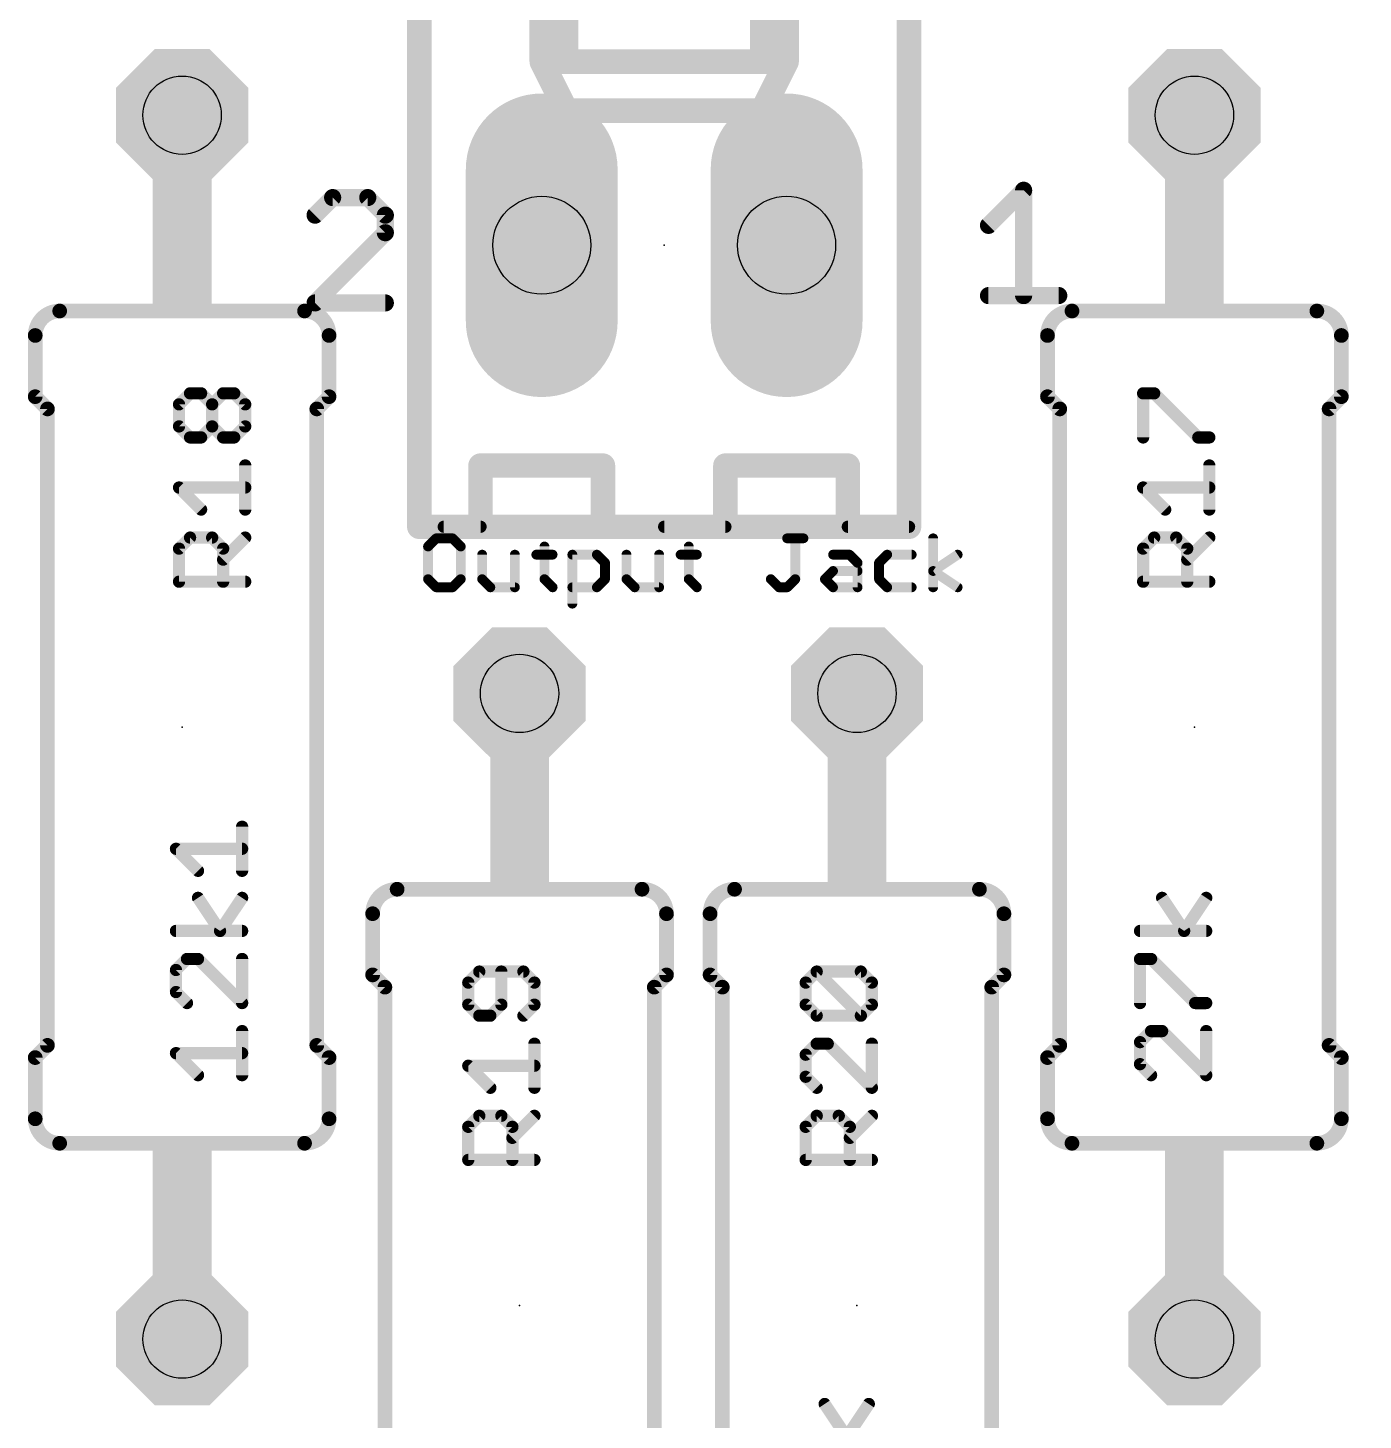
# Model space of a CAD drawing. Header units: inches. Extents: x -5 to 142, y -3 to 122.
# Drawn here: x 92.9 to 106.75, y 65.31 to 79.76 of the extents above; entities that cross this region are included whole.
import ezdxf

# ---------------------------------------------------------------- set-up
doc = ezdxf.new("R2010")
doc.units = ezdxf.units.IN
doc.header["$MEASUREMENT"] = 0
for name, color, linetype in [('17', 82, 'Continuous'), ('21', 253, 'Continuous'), ('23', 7, 'Continuous'), ('25', 253, 'Continuous'), ('27', 253, 'Continuous'), ('29', 253, 'Continuous'), ('44', 253, 'Continuous'), ('51', 253, 'Continuous')]:
    doc.layers.add(name, color=color, linetype=linetype)

# ---------------------------------------------------------------- blocks, each defined once
blk = doc.blocks.new('RECT')
blk.add_solid([(-0.5, -0.5), (0.5, -0.5), (-0.5, 0.5), (0.5, 0.5)])
blk = doc.blocks.new('LONGP100')
at = {"const_width": 1}
blk.add_lwpolyline([(-0.5, 0), (0.5, 0)], dxfattribs=at)
at = {"const_width": 0.5}
for points in [[(-0.5, 0.25, 1), (-0.5, -0.25)], [(0.5, -0.25, 1), (0.5, 0.25)]]:
    blk.add_lwpolyline(points, format="xyb", dxfattribs=at)
blk = doc.blocks.new('OCTAGONP')
at = {"const_width": 0.5}
blk.add_lwpolyline([(-0.25, -0.1036), (-0.25, 0.1036), (-0.1036, 0.25), (0.1036, 0.25), (0.25, 0.1036), (0.25, -0.1036), (0.1036, -0.25), (-0.1036, -0.25), (-0.25, -0.1036), (-0.25, 0.1036)], dxfattribs=at)

msp = doc.modelspace()

# ---------------------------------------------------------------- linework, layer by layer
msp.add_circle((118, 94), 16)
at = {"layer": '21'}
for points, const_width in [([(96.96, 77.5), (96.96, 80.421)], 0.254), ([(98.23, 79.405), (98.23, 80.421)], 0.254), ([(98.484, 80.421), (98.484, 79.405)], 0.254), ([(100.516, 80.421), (100.516, 79.405)], 0.254), ([(100.77, 79.405), (100.77, 80.421)], 0.254), ([(102.04, 77.5), (102.04, 80.421)], 0.254), ([(98.23, 79.405), (98.484, 79.405)], 0.254), ([(98.23, 79.405), (98.484, 78.897)], 0.254), ([(98.484, 79.405), (100.516, 79.405)], 0.254), ([(100.516, 79.405), (100.77, 79.405)], 0.254), ([(100.516, 78.897), (100.77, 79.405)], 0.254), ([(98.484, 78.897), (100.516, 78.897)], 0.254), ([(102.864, 77.7066), (103.2284, 78.0709)], 0.1778), ([(103.2284, 78.0709), (103.2284, 76.9778)], 0.1778), ([(96.0612, 77.9947), (95.879, 77.8125)], 0.1778), ([(96.4256, 77.9947), (96.0612, 77.9947)], 0.1778), ([(96.6078, 77.8125), (96.4256, 77.9947)], 0.1778), ([(96.6078, 77.6304), (96.6078, 77.8125)], 0.1778), ([(95.879, 76.9016), (96.6078, 77.6304)], 0.1778), ([(96.96, 77.5), (96.96, 74.579)], 0.254), ([(102.04, 77.5), (102.04, 74.579)], 0.254), ([(102.864, 76.9778), (103.5928, 76.9778)], 0.1778), ([(95.77, 76.818), (93.23, 76.818)], 0.1524), ([(96.6078, 76.9016), (95.879, 76.9016)], 0.1778), ([(106.27, 76.818), (103.73, 76.818)], 0.1524), ([(92.976, 76.564), (92.976, 75.929)], 0.1524), ([(96.024, 76.564), (96.024, 75.929)], 0.1524), ([(103.476, 76.564), (103.476, 75.929)], 0.1524), ([(106.524, 76.564), (106.524, 75.929)], 0.1524), ([(93.103, 75.802), (92.976, 75.929)], 0.1524), ([(95.897, 75.802), (96.024, 75.929)], 0.1524), ([(103.603, 75.802), (103.476, 75.929)], 0.1524), ([(106.397, 75.802), (106.524, 75.929)], 0.1524), ([(93.103, 75.802), (93.103, 69.198)], 0.1524), ([(95.897, 75.802), (95.897, 69.198)], 0.1524), ([(103.603, 75.802), (103.603, 69.198)], 0.1524), ([(106.397, 75.802), (106.397, 69.198)], 0.1524), ([(97.595, 74.579), (97.595, 75.214)], 0.254), ([(97.595, 75.214), (98.865, 75.214)], 0.254), ([(98.865, 75.214), (98.865, 74.579)], 0.254), ([(100.135, 74.579), (100.135, 75.214)], 0.254), ([(100.135, 75.214), (101.405, 75.214)], 0.254), ([(101.405, 75.214), (101.405, 74.579)], 0.254), ([(96.96, 74.579), (99.5, 74.579)], 0.254), ([(96.96, 74.579), (97.595, 74.579)], 0.254), ([(98.865, 74.579), (100.135, 74.579)], 0.254), ([(101.405, 74.579), (100.135, 74.579)], 0.254), ([(101.405, 74.579), (102.04, 74.579)], 0.254), ([(97.214, 74.579), (97.595, 74.579)], 0.127), ([(100.135, 74.579), (99.5, 74.579)], 0.127), ([(102.04, 74.579), (101.405, 74.579)], 0.127), ([(99.27, 70.818), (96.73, 70.818)], 0.1524), ([(102.77, 70.818), (100.23, 70.818)], 0.1524), ([(96.476, 70.564), (96.476, 69.929)], 0.1524), ([(99.524, 70.564), (99.524, 69.929)], 0.1524), ([(99.976, 70.564), (99.976, 69.929)], 0.1524), ([(103.024, 70.564), (103.024, 69.929)], 0.1524), ([(96.603, 69.802), (96.476, 69.929)], 0.1524), ([(99.397, 69.802), (99.524, 69.929)], 0.1524), ([(100.103, 69.802), (99.976, 69.929)], 0.1524), ([(102.897, 69.802), (103.024, 69.929)], 0.1524), ([(96.603, 69.802), (96.603, 63.198)], 0.1524), ([(99.397, 69.802), (99.397, 63.198)], 0.1524), ([(100.103, 69.802), (100.103, 63.198)], 0.1524), ([(102.897, 69.802), (102.897, 63.198)], 0.1524), ([(93.103, 69.198), (92.976, 69.071)], 0.1524), ([(95.897, 69.198), (96.024, 69.071)], 0.1524), ([(103.603, 69.198), (103.476, 69.071)], 0.1524), ([(106.397, 69.198), (106.524, 69.071)], 0.1524), ([(92.976, 68.436), (92.976, 69.071)], 0.1524), ([(96.024, 68.436), (96.024, 69.071)], 0.1524), ([(103.476, 68.436), (103.476, 69.071)], 0.1524), ([(106.524, 68.436), (106.524, 69.071)], 0.1524), ([(95.77, 68.182), (93.23, 68.182)], 0.1524), ([(106.27, 68.182), (103.73, 68.182)], 0.1524)]:
    msp.add_lwpolyline(points, dxfattribs=dict(at, const_width=const_width))
for points, const_width in [([(98.23, 79.4685, 1), (98.23, 79.3415)], 0.127), ([(98.2868, 79.4334, 1), (98.1732, 79.3766)], 0.127), ([(98.1665, 79.405, 1), (98.2935, 79.405)], 0.127), ([(98.484, 79.4685, 1), (98.484, 79.3415)], 0.127), ([(98.4205, 79.405, 1), (98.5475, 79.405)], 0.127), ([(98.484, 79.3415, 1), (98.484, 79.4685)], 0.127), ([(100.516, 79.4685, 1), (100.516, 79.3415)], 0.127), ([(100.4525, 79.405, 1), (100.5795, 79.405)], 0.127), ([(100.516, 79.3415, 1), (100.516, 79.4685)], 0.127), ([(100.7065, 79.405, 1), (100.8335, 79.405)], 0.127), ([(100.8268, 79.3766, 1), (100.7132, 79.4334)], 0.127), ([(100.77, 79.3415, 1), (100.77, 79.4685)], 0.127), ([(98.484, 78.9605, 1), (98.484, 78.8335)], 0.127), ([(98.4272, 78.8686, 1), (98.5408, 78.9254)], 0.127), ([(100.4592, 78.9254, 1), (100.5728, 78.8686)], 0.127), ([(100.516, 78.8335, 1), (100.516, 78.9605)], 0.127), ([(103.2728, 78.0709, 1), (103.1839, 78.0709)], 0.0889), ([(103.2598, 78.0395, 1), (103.1969, 78.1024)], 0.0889), ([(96.0612, 78.0392, 1), (96.0612, 77.9503)], 0.0889), ([(96.0926, 77.9633, 1), (96.0298, 78.0262)], 0.0889), ([(96.457, 78.0262, 1), (96.3941, 77.9633)], 0.0889), ([(96.4256, 77.9503, 1), (96.4256, 78.0392)], 0.0889), ([(95.8476, 77.844, 1), (95.9104, 77.7811)], 0.0889), ([(96.6522, 77.8125, 1), (96.5633, 77.8125)], 0.0889), ([(96.5763, 77.7811, 1), (96.6392, 77.844)], 0.0889), ([(102.8326, 77.738, 1), (102.8954, 77.6751)], 0.0889), ([(96.5633, 77.6304, 1), (96.6522, 77.6304)], 0.0889), ([(96.6392, 77.5989, 1), (96.5763, 77.6618)], 0.0889), ([(97.0235, 77.5, 1), (96.8965, 77.5)], 0.127), ([(102.1035, 77.5, 1), (101.9765, 77.5)], 0.127), ([(96.8965, 77.5, 1), (97.0235, 77.5)], 0.127), ([(101.9765, 77.5, 1), (102.1035, 77.5)], 0.127), ([(102.864, 77.0222, 1), (102.864, 76.9334)], 0.0889), ([(103.1839, 76.9778, 1), (103.2728, 76.9778)], 0.0889), ([(103.5928, 76.9334, 1), (103.5928, 77.0222)], 0.0889), ([(93.23, 76.818, 0.4142), (92.976, 76.564)], 0.1524), ([(93.23, 76.8561, 1), (93.23, 76.7799)], 0.0762), ([(93.23, 76.7799, 1), (93.23, 76.8561)], 0.0762), ([(96.024, 76.564, 0.4142), (95.77, 76.818)], 0.1524), ([(95.77, 76.8561, 1), (95.77, 76.7799)], 0.0762), ([(95.77, 76.7799, 1), (95.77, 76.8561)], 0.0762), ([(95.8476, 76.933, 1), (95.9104, 76.8702)], 0.0889), ([(95.879, 76.946, 1), (95.879, 76.8572)], 0.0889), ([(96.6078, 76.8572, 1), (96.6078, 76.946)], 0.0889), ([(103.73, 76.818, 0.4142), (103.476, 76.564)], 0.1524), ([(103.73, 76.8561, 1), (103.73, 76.7799)], 0.0762), ([(103.73, 76.7799, 1), (103.73, 76.8561)], 0.0762), ([(106.524, 76.564, 0.4142), (106.27, 76.818)], 0.1524), ([(106.27, 76.8561, 1), (106.27, 76.7799)], 0.0762), ([(106.27, 76.7799, 1), (106.27, 76.8561)], 0.0762), ([(93.0141, 76.564, 1), (92.9379, 76.564)], 0.0762), ([(92.9379, 76.564, 1), (93.0141, 76.564)], 0.0762), ([(96.0621, 76.564, 1), (95.9859, 76.564)], 0.0762), ([(95.9859, 76.564, 1), (96.0621, 76.564)], 0.0762), ([(103.5141, 76.564, 1), (103.4379, 76.564)], 0.0762), ([(103.4379, 76.564, 1), (103.5141, 76.564)], 0.0762), ([(106.5621, 76.564, 1), (106.4859, 76.564)], 0.0762), ([(106.4859, 76.564, 1), (106.5621, 76.564)], 0.0762), ([(93.0029, 75.9559, 1), (92.9491, 75.9021)], 0.0762), ([(96.0509, 75.9021, 1), (95.9971, 75.9559)], 0.0762), ([(103.5029, 75.9559, 1), (103.4491, 75.9021)], 0.0762), ([(106.5509, 75.9021, 1), (106.4971, 75.9559)], 0.0762), ([(92.9379, 75.929, 1), (93.0141, 75.929)], 0.0762), ([(93.1411, 75.802, 1), (93.0649, 75.802)], 0.0762), ([(93.0761, 75.7751, 1), (93.1299, 75.8289)], 0.0762), ([(95.9351, 75.802, 1), (95.8589, 75.802)], 0.0762), ([(95.8701, 75.8289, 1), (95.9239, 75.7751)], 0.0762), ([(95.9859, 75.929, 1), (96.0621, 75.929)], 0.0762), ([(103.4379, 75.929, 1), (103.5141, 75.929)], 0.0762), ([(103.6411, 75.802, 1), (103.5649, 75.802)], 0.0762), ([(103.5761, 75.7751, 1), (103.6299, 75.8289)], 0.0762), ([(106.4351, 75.802, 1), (106.3589, 75.802)], 0.0762), ([(106.3701, 75.8289, 1), (106.4239, 75.7751)], 0.0762), ([(106.4859, 75.929, 1), (106.5621, 75.929)], 0.0762), ([(97.6585, 75.214, 1), (97.5315, 75.214)], 0.127), ([(97.595, 75.2775, 1), (97.595, 75.1505)], 0.127), ([(98.9285, 75.214, 1), (98.8015, 75.214)], 0.127), ([(98.865, 75.1505, 1), (98.865, 75.2775)], 0.127), ([(100.1985, 75.214, 1), (100.0715, 75.214)], 0.127), ([(100.135, 75.2775, 1), (100.135, 75.1505)], 0.127), ([(101.4685, 75.214, 1), (101.3415, 75.214)], 0.127), ([(101.405, 75.1505, 1), (101.405, 75.2775)], 0.127), ([(96.96, 74.6425, 1), (96.96, 74.5155)], 0.127), ([(96.96, 74.6425, 1), (96.96, 74.5155)], 0.127), ([(97.595, 74.5155, 1), (97.595, 74.6425)], 0.127), ([(98.865, 74.6425, 1), (98.865, 74.5155)], 0.127), ([(99.5, 74.5155, 1), (99.5, 74.6425)], 0.127), ([(100.135, 74.6425, 1), (100.135, 74.5155)], 0.127), ([(100.135, 74.5155, 1), (100.135, 74.6425)], 0.127), ([(101.405, 74.6425, 1), (101.405, 74.5155)], 0.127), ([(101.405, 74.5155, 1), (101.405, 74.6425)], 0.127), ([(102.04, 74.5155, 1), (102.04, 74.6425)], 0.127), ([(96.8965, 74.579, 1), (97.0235, 74.579)], 0.127), ([(97.214, 74.6108, 1), (97.214, 74.5472)], 0.0635), ([(97.5315, 74.579, 1), (97.6585, 74.579)], 0.127), ([(97.595, 74.5472, 1), (97.595, 74.6108)], 0.0635), ([(98.8015, 74.579, 1), (98.9285, 74.579)], 0.127), ([(99.5, 74.6108, 1), (99.5, 74.5472)], 0.0635), ([(100.0715, 74.579, 1), (100.1985, 74.579)], 0.127), ([(100.135, 74.5472, 1), (100.135, 74.6108)], 0.0635), ([(101.3415, 74.579, 1), (101.4685, 74.579)], 0.127), ([(101.405, 74.6108, 1), (101.405, 74.5472)], 0.0635), ([(101.9765, 74.579, 1), (102.1035, 74.579)], 0.127), ([(102.04, 74.5472, 1), (102.04, 74.6108)], 0.0635), ([(96.73, 70.818, 0.4142), (96.476, 70.564)], 0.1524), ([(96.73, 70.8561, 1), (96.73, 70.7799)], 0.0762), ([(96.73, 70.7799, 1), (96.73, 70.8561)], 0.0762), ([(99.524, 70.564, 0.4142), (99.27, 70.818)], 0.1524), ([(99.27, 70.8561, 1), (99.27, 70.7799)], 0.0762), ([(99.27, 70.7799, 1), (99.27, 70.8561)], 0.0762), ([(100.23, 70.818, 0.4142), (99.976, 70.564)], 0.1524), ([(100.23, 70.8561, 1), (100.23, 70.7799)], 0.0762), ([(100.23, 70.7799, 1), (100.23, 70.8561)], 0.0762), ([(103.024, 70.564, 0.4142), (102.77, 70.818)], 0.1524), ([(102.77, 70.8561, 1), (102.77, 70.7799)], 0.0762), ([(102.77, 70.7799, 1), (102.77, 70.8561)], 0.0762), ([(96.5141, 70.564, 1), (96.4379, 70.564)], 0.0762), ([(96.4379, 70.564, 1), (96.5141, 70.564)], 0.0762), ([(99.5621, 70.564, 1), (99.4859, 70.564)], 0.0762), ([(99.4859, 70.564, 1), (99.5621, 70.564)], 0.0762), ([(100.0141, 70.564, 1), (99.9379, 70.564)], 0.0762), ([(99.9379, 70.564, 1), (100.0141, 70.564)], 0.0762), ([(103.0621, 70.564, 1), (102.9859, 70.564)], 0.0762), ([(102.9859, 70.564, 1), (103.0621, 70.564)], 0.0762), ([(96.4379, 69.929, 1), (96.5141, 69.929)], 0.0762), ([(96.5029, 69.9559, 1), (96.4491, 69.9021)], 0.0762), ([(99.4859, 69.929, 1), (99.5621, 69.929)], 0.0762), ([(99.5509, 69.9021, 1), (99.4971, 69.9559)], 0.0762), ([(99.9379, 69.929, 1), (100.0141, 69.929)], 0.0762), ([(100.0029, 69.9559, 1), (99.9491, 69.9021)], 0.0762), ([(102.9859, 69.929, 1), (103.0621, 69.929)], 0.0762), ([(103.0509, 69.9021, 1), (102.9971, 69.9559)], 0.0762), ([(96.6411, 69.802, 1), (96.5649, 69.802)], 0.0762), ([(96.5761, 69.7751, 1), (96.6299, 69.8289)], 0.0762), ([(99.4351, 69.802, 1), (99.3589, 69.802)], 0.0762), ([(99.3701, 69.8289, 1), (99.4239, 69.7751)], 0.0762), ([(100.1411, 69.802, 1), (100.0649, 69.802)], 0.0762), ([(100.0761, 69.7751, 1), (100.1299, 69.8289)], 0.0762), ([(102.9351, 69.802, 1), (102.8589, 69.802)], 0.0762), ([(102.8701, 69.8289, 1), (102.9239, 69.7751)], 0.0762), ([(93.0649, 69.198, 1), (93.1411, 69.198)], 0.0762), ([(93.1299, 69.1711, 1), (93.0761, 69.2249)], 0.0762), ([(95.8589, 69.198, 1), (95.9351, 69.198)], 0.0762), ([(95.9239, 69.2249, 1), (95.8701, 69.1711)], 0.0762), ([(103.5649, 69.198, 1), (103.6411, 69.198)], 0.0762), ([(103.6299, 69.1711, 1), (103.5761, 69.2249)], 0.0762), ([(106.3589, 69.198, 1), (106.4351, 69.198)], 0.0762), ([(106.4239, 69.2249, 1), (106.3701, 69.1711)], 0.0762), ([(93.0141, 69.071, 1), (92.9379, 69.071)], 0.0762), ([(92.9491, 69.0979, 1), (93.0029, 69.0441)], 0.0762), ([(96.0621, 69.071, 1), (95.9859, 69.071)], 0.0762), ([(95.9971, 69.0441, 1), (96.0509, 69.0979)], 0.0762), ([(103.5141, 69.071, 1), (103.4379, 69.071)], 0.0762), ([(103.4491, 69.0979, 1), (103.5029, 69.0441)], 0.0762), ([(106.5621, 69.071, 1), (106.4859, 69.071)], 0.0762), ([(106.4971, 69.0441, 1), (106.5509, 69.0979)], 0.0762), ([(92.976, 68.436, 0.4142), (93.23, 68.182)], 0.1524), ([(93.0141, 68.436, 1), (92.9379, 68.436)], 0.0762), ([(95.77, 68.182, 0.4142), (96.024, 68.436)], 0.1524), ([(96.0621, 68.436, 1), (95.9859, 68.436)], 0.0762), ([(103.476, 68.436, 0.4142), (103.73, 68.182)], 0.1524), ([(103.5141, 68.436, 1), (103.4379, 68.436)], 0.0762), ([(106.27, 68.182, 0.4142), (106.524, 68.436)], 0.1524), ([(106.5621, 68.436, 1), (106.4859, 68.436)], 0.0762), ([(92.9379, 68.436, 1), (93.0141, 68.436)], 0.0762), ([(95.9859, 68.436, 1), (96.0621, 68.436)], 0.0762), ([(103.4379, 68.436, 1), (103.5141, 68.436)], 0.0762), ([(106.4859, 68.436, 1), (106.5621, 68.436)], 0.0762), ([(93.23, 68.2201, 1), (93.23, 68.1439)], 0.0762), ([(93.23, 68.1439, 1), (93.23, 68.2201)], 0.0762), ([(95.77, 68.2201, 1), (95.77, 68.1439)], 0.0762), ([(95.77, 68.1439, 1), (95.77, 68.2201)], 0.0762), ([(103.73, 68.2201, 1), (103.73, 68.1439)], 0.0762), ([(103.73, 68.1439, 1), (103.73, 68.2201)], 0.0762), ([(106.27, 68.2201, 1), (106.27, 68.1439)], 0.0762), ([(106.27, 68.1439, 1), (106.27, 68.2201)], 0.0762)]:
    msp.add_lwpolyline(points, format="xyb", dxfattribs=dict(at, const_width=const_width))
at = {"layer": '23'}
for p in [(99.5, 77.5), (94.5, 72.5), (105, 72.5), (98, 66.5), (101.5, 66.5)]:
    msp.add_point(p, dxfattribs=at)
at = {"layer": '25', "const_width": 0.127}
for points in [[(94.4679, 75.8493), (94.5823, 75.9637)], [(94.5823, 75.9637), (94.6967, 75.9637)], [(94.6967, 75.9637), (94.8111, 75.8493)], [(94.8111, 75.8493), (94.9255, 75.9637)], [(94.9255, 75.9637), (95.0399, 75.9637)], [(95.0399, 75.9637), (95.1543, 75.8493)], [(104.4679, 75.5061), (104.4679, 75.9637)], [(104.4679, 75.9637), (104.5823, 75.9637)], [(104.5823, 75.9637), (105.0399, 75.5061)], [(94.4679, 75.6205), (94.4679, 75.8493)], [(94.8111, 75.6205), (94.8111, 75.8493)], [(95.1543, 75.8493), (95.1543, 75.6205)], [(94.5823, 75.5061), (94.4679, 75.6205)], [(94.6967, 75.5061), (94.5823, 75.5061)], [(94.8111, 75.6205), (94.6967, 75.5061)], [(94.9255, 75.5061), (94.8111, 75.6205)], [(95.0399, 75.5061), (94.9255, 75.5061)], [(95.1543, 75.6205), (95.0399, 75.5061)], [(105.0399, 75.5061), (105.1543, 75.5061)], [(95.1543, 74.7577), (95.1543, 75.2153)], [(105.1543, 74.7577), (105.1543, 75.2153)], [(94.6967, 74.7577), (94.4679, 74.9865)], [(94.4679, 74.9865), (95.1543, 74.9865)], [(104.6967, 74.7577), (104.4679, 74.9865)], [(104.4679, 74.9865), (105.1543, 74.9865)], [(94.4679, 74.3524), (94.5823, 74.4668)], [(94.4679, 74.0093), (94.4679, 74.3524)], [(94.5823, 74.4668), (94.8111, 74.4668)], [(94.8111, 74.4668), (94.9255, 74.3524)], [(94.9255, 74.238), (95.1543, 74.4668)], [(94.9255, 74.3524), (94.9255, 74.0093)], [(104.4679, 74.3524), (104.5823, 74.4668)], [(104.4679, 74.0093), (104.4679, 74.3524)], [(104.5823, 74.4668), (104.8111, 74.4668)], [(104.8111, 74.4668), (104.9255, 74.3524)], [(104.9255, 74.238), (105.1543, 74.4668)], [(104.9255, 74.3524), (104.9255, 74.0093)], [(95.1543, 74.0093), (94.4679, 74.0093)], [(105.1543, 74.0093), (104.4679, 74.0093)], [(97.5823, 69.9637), (97.4679, 69.8493)], [(98.0399, 69.9637), (97.5823, 69.9637)], [(97.8111, 69.6205), (97.8111, 69.9637)], [(98.1543, 69.8493), (98.0399, 69.9637)], [(100.9679, 69.8493), (101.0823, 69.9637)], [(101.0823, 69.9637), (101.5399, 69.9637)], [(101.5399, 69.5061), (101.0823, 69.9637)], [(101.5399, 69.9637), (101.6543, 69.8493)], [(97.4679, 69.8493), (97.4679, 69.6205)], [(98.1543, 69.6205), (98.1543, 69.8493)], [(100.9679, 69.6205), (100.9679, 69.8493)], [(101.6543, 69.8493), (101.6543, 69.6205)], [(97.4679, 69.6205), (97.5823, 69.5061)], [(97.6967, 69.5061), (97.8111, 69.6205)], [(98.0399, 69.5061), (98.1543, 69.6205)], [(101.0823, 69.5061), (100.9679, 69.6205)], [(101.6543, 69.6205), (101.5399, 69.5061)], [(97.5823, 69.5061), (97.6967, 69.5061)], [(101.5399, 69.5061), (101.0823, 69.5061)], [(98.1543, 68.7577), (98.1543, 69.2153)], [(101.0823, 69.2153), (100.9679, 69.1009)], [(101.1967, 69.2153), (101.0823, 69.2153)], [(101.6543, 68.7577), (101.1967, 69.2153)], [(101.6543, 69.2153), (101.6543, 68.7577)], [(100.9679, 69.1009), (100.9679, 68.8721)], [(97.6967, 68.7577), (97.4679, 68.9865)], [(97.4679, 68.9865), (98.1543, 68.9865)], [(100.9679, 68.8721), (101.0823, 68.7577)], [(97.4679, 68.3524), (97.5823, 68.4668)], [(97.5823, 68.4668), (97.8111, 68.4668)], [(97.8111, 68.4668), (97.9255, 68.3524)], [(97.9255, 68.238), (98.1543, 68.4668)], [(100.9679, 68.3524), (101.0823, 68.4668)], [(101.0823, 68.4668), (101.3111, 68.4668)], [(101.3111, 68.4668), (101.4255, 68.3524)], [(101.4255, 68.238), (101.6543, 68.4668)], [(97.4679, 68.0093), (97.4679, 68.3524)], [(97.9255, 68.3524), (97.9255, 68.0093)], [(100.9679, 68.0093), (100.9679, 68.3524)], [(101.4255, 68.3524), (101.4255, 68.0093)], [(98.1543, 68.0093), (97.4679, 68.0093)], [(101.6543, 68.0093), (100.9679, 68.0093)]]:
    msp.add_lwpolyline(points, dxfattribs=at)
at = {"layer": '25', "const_width": 0.0635}
for points in [[(94.5823, 75.9954, 1), (94.5823, 75.9319)], [(94.6048, 75.9412, 1), (94.5599, 75.9861)], [(94.7192, 75.9861, 1), (94.6743, 75.9412)], [(94.6967, 75.9319, 1), (94.6967, 75.9954)], [(94.9255, 75.9954, 1), (94.9255, 75.9319)], [(94.948, 75.9412, 1), (94.9031, 75.9861)], [(95.0624, 75.9861, 1), (95.0175, 75.9412)], [(95.0399, 75.9319, 1), (95.0399, 75.9954)], [(104.4997, 75.9637, 1), (104.4362, 75.9637)], [(104.4679, 75.9954, 1), (104.4679, 75.9319)], [(104.6048, 75.9861, 1), (104.5599, 75.9412)], [(104.5823, 75.9319, 1), (104.5823, 75.9954)], [(94.4997, 75.8493, 1), (94.4362, 75.8493)], [(94.4455, 75.8717, 1), (94.4904, 75.8268)], [(94.8429, 75.8493, 1), (94.7794, 75.8493)], [(94.7887, 75.8717, 1), (94.8336, 75.8268)], [(94.7887, 75.8268, 1), (94.8336, 75.8717)], [(95.1861, 75.8493, 1), (95.1226, 75.8493)], [(95.1318, 75.8268, 1), (95.1768, 75.8717)], [(94.4362, 75.6205, 1), (94.4997, 75.6205)], [(94.4904, 75.6429, 1), (94.4455, 75.598)], [(94.5823, 75.5378, 1), (94.5823, 75.4743)], [(94.5599, 75.4836, 1), (94.6048, 75.5285)], [(94.6743, 75.5285, 1), (94.7192, 75.4836)], [(94.6967, 75.4743, 1), (94.6967, 75.5378)], [(94.7794, 75.6205, 1), (94.8429, 75.6205)], [(94.8336, 75.6429, 1), (94.7887, 75.598)], [(94.8336, 75.598, 1), (94.7887, 75.6429)], [(94.9255, 75.5378, 1), (94.9255, 75.4743)], [(94.9031, 75.4836, 1), (94.948, 75.5285)], [(95.0175, 75.5285, 1), (95.0624, 75.4836)], [(95.0399, 75.4743, 1), (95.0399, 75.5378)], [(95.1226, 75.6205, 1), (95.1861, 75.6205)], [(95.1768, 75.598, 1), (95.1318, 75.6429)], [(105.0399, 75.5378, 1), (105.0399, 75.4743)], [(105.0175, 75.4836, 1), (105.0624, 75.5285)], [(105.1543, 75.4743, 1), (105.1543, 75.5378)], [(104.4362, 75.5061, 1), (104.4997, 75.5061)], [(95.1861, 75.2153, 1), (95.1226, 75.2153)], [(105.1861, 75.2153, 1), (105.1226, 75.2153)], [(94.4679, 75.0182, 1), (94.4679, 74.9547)], [(94.4904, 75.0089, 1), (94.4455, 74.964)], [(95.1543, 74.9547, 1), (95.1543, 75.0182)], [(104.4679, 75.0182, 1), (104.4679, 74.9547)], [(104.4904, 75.0089, 1), (104.4455, 74.964)], [(105.1543, 74.9547, 1), (105.1543, 75.0182)], [(94.6743, 74.7352, 1), (94.7192, 74.7801)], [(95.1226, 74.7577, 1), (95.1861, 74.7577)], [(104.6743, 74.7352, 1), (104.7192, 74.7801)], [(105.1226, 74.7577, 1), (105.1861, 74.7577)], [(94.4997, 74.3524, 1), (94.4362, 74.3524)], [(94.4455, 74.3749, 1), (94.4904, 74.33)], [(94.5823, 74.4986, 1), (94.5823, 74.4351)], [(94.6048, 74.4444, 1), (94.5599, 74.4893)], [(94.8336, 74.4893, 1), (94.7887, 74.4444)], [(94.8111, 74.4351, 1), (94.8111, 74.4986)], [(94.9573, 74.3524, 1), (94.8938, 74.3524)], [(94.9031, 74.33, 1), (94.948, 74.3749)], [(95.1768, 74.4444, 1), (95.1318, 74.4893)], [(104.4997, 74.3524, 1), (104.4362, 74.3524)], [(104.4455, 74.3749, 1), (104.4904, 74.33)], [(104.5823, 74.4986, 1), (104.5823, 74.4351)], [(104.6048, 74.4444, 1), (104.5599, 74.4893)], [(104.8336, 74.4893, 1), (104.7887, 74.4444)], [(104.8111, 74.4351, 1), (104.8111, 74.4986)], [(104.9573, 74.3524, 1), (104.8938, 74.3524)], [(104.9031, 74.33, 1), (104.948, 74.3749)], [(105.1768, 74.4444, 1), (105.1318, 74.4893)], [(94.9031, 74.2605, 1), (94.948, 74.2156)], [(104.9031, 74.2605, 1), (104.948, 74.2156)], [(94.4679, 74.041, 1), (94.4679, 73.9775)], [(94.4362, 74.0093, 1), (94.4997, 74.0093)], [(94.8938, 74.0093, 1), (94.9573, 74.0093)], [(95.1543, 73.9775, 1), (95.1543, 74.041)], [(104.4679, 74.041, 1), (104.4679, 73.9775)], [(104.4362, 74.0093, 1), (104.4997, 74.0093)], [(104.8938, 74.0093, 1), (104.9573, 74.0093)], [(105.1543, 73.9775, 1), (105.1543, 74.041)], [(97.5823, 69.9954, 1), (97.5823, 69.9319)], [(97.6048, 69.9412, 1), (97.5599, 69.9861)], [(97.8429, 69.9637, 1), (97.7794, 69.9637)], [(98.0624, 69.9861, 1), (98.0175, 69.9412)], [(98.0399, 69.9319, 1), (98.0399, 69.9954)], [(101.0823, 69.9954, 1), (101.0823, 69.9319)], [(101.1048, 69.9861, 1), (101.0599, 69.9412)], [(101.1048, 69.9412, 1), (101.0599, 69.9861)], [(101.5624, 69.9861, 1), (101.5175, 69.9412)], [(101.5399, 69.9319, 1), (101.5399, 69.9954)], [(97.4997, 69.8493, 1), (97.4362, 69.8493)], [(97.4455, 69.8717, 1), (97.4904, 69.8268)], [(98.1861, 69.8493, 1), (98.1226, 69.8493)], [(98.1318, 69.8268, 1), (98.1768, 69.8717)], [(100.9997, 69.8493, 1), (100.9362, 69.8493)], [(100.9455, 69.8717, 1), (100.9904, 69.8268)], [(101.6861, 69.8493, 1), (101.6226, 69.8493)], [(101.6318, 69.8268, 1), (101.6768, 69.8717)], [(97.4362, 69.6205, 1), (97.4997, 69.6205)], [(97.4904, 69.6429, 1), (97.4455, 69.598)], [(97.7794, 69.6205, 1), (97.8429, 69.6205)], [(97.8336, 69.598, 1), (97.7887, 69.6429)], [(98.1226, 69.6205, 1), (98.1861, 69.6205)], [(98.1768, 69.598, 1), (98.1318, 69.6429)], [(100.9362, 69.6205, 1), (100.9997, 69.6205)], [(100.9904, 69.6429, 1), (100.9455, 69.598)], [(101.6226, 69.6205, 1), (101.6861, 69.6205)], [(101.6768, 69.598, 1), (101.6318, 69.6429)], [(97.5823, 69.5378, 1), (97.5823, 69.4743)], [(97.5599, 69.4836, 1), (97.6048, 69.5285)], [(97.6743, 69.5285, 1), (97.7192, 69.4836)], [(97.6967, 69.4743, 1), (97.6967, 69.5378)], [(98.0175, 69.5285, 1), (98.0624, 69.4836)], [(101.0823, 69.5378, 1), (101.0823, 69.4743)], [(101.0599, 69.4836, 1), (101.1048, 69.5285)], [(101.5175, 69.5285, 1), (101.5624, 69.4836)], [(101.5175, 69.4836, 1), (101.5624, 69.5285)], [(101.5399, 69.4743, 1), (101.5399, 69.5378)], [(98.1861, 69.2153, 1), (98.1226, 69.2153)], [(101.0823, 69.247, 1), (101.0823, 69.1835)], [(101.1048, 69.1928, 1), (101.0599, 69.2377)], [(101.2192, 69.2377, 1), (101.1743, 69.1928)], [(101.1967, 69.1835, 1), (101.1967, 69.247)], [(101.6861, 69.2153, 1), (101.6226, 69.2153)], [(100.9997, 69.1009, 1), (100.9362, 69.1009)], [(100.9455, 69.1233, 1), (100.9904, 69.0784)], [(97.4679, 69.0182, 1), (97.4679, 68.9547)], [(97.4904, 69.0089, 1), (97.4455, 68.964)], [(98.1543, 68.9547, 1), (98.1543, 69.0182)], [(100.9904, 68.8945, 1), (100.9455, 68.8496)], [(97.6743, 68.7352, 1), (97.7192, 68.7801)], [(98.1226, 68.7577, 1), (98.1861, 68.7577)], [(100.9362, 68.8721, 1), (100.9997, 68.8721)], [(101.0599, 68.7352, 1), (101.1048, 68.7801)], [(101.6226, 68.7577, 1), (101.6861, 68.7577)], [(101.6318, 68.7352, 1), (101.6768, 68.7801)], [(97.5823, 68.4986, 1), (97.5823, 68.4351)], [(97.6048, 68.4444, 1), (97.5599, 68.4893)], [(97.8336, 68.4893, 1), (97.7887, 68.4444)], [(97.8111, 68.4351, 1), (97.8111, 68.4986)], [(98.1768, 68.4444, 1), (98.1318, 68.4893)], [(101.0823, 68.4986, 1), (101.0823, 68.4351)], [(101.1048, 68.4444, 1), (101.0599, 68.4893)], [(101.3336, 68.4893, 1), (101.2887, 68.4444)], [(101.3111, 68.4351, 1), (101.3111, 68.4986)], [(101.6768, 68.4444, 1), (101.6318, 68.4893)], [(97.4997, 68.3524, 1), (97.4362, 68.3524)], [(97.4455, 68.3749, 1), (97.4904, 68.33)], [(97.9573, 68.3524, 1), (97.8938, 68.3524)], [(97.9031, 68.33, 1), (97.948, 68.3749)], [(100.9997, 68.3524, 1), (100.9362, 68.3524)], [(100.9455, 68.3749, 1), (100.9904, 68.33)], [(101.4573, 68.3524, 1), (101.3938, 68.3524)], [(101.4031, 68.33, 1), (101.448, 68.3749)], [(97.9031, 68.2605, 1), (97.948, 68.2156)], [(101.4031, 68.2605, 1), (101.448, 68.2156)], [(97.4679, 68.041, 1), (97.4679, 67.9775)], [(98.1543, 67.9775, 1), (98.1543, 68.041)], [(100.9679, 68.041, 1), (100.9679, 67.9775)], [(101.6543, 67.9775, 1), (101.6543, 68.041)], [(97.4362, 68.0093, 1), (97.4997, 68.0093)], [(97.8938, 68.0093, 1), (97.9573, 68.0093)], [(100.9362, 68.0093, 1), (100.9997, 68.0093)], [(101.3938, 68.0093, 1), (101.4573, 68.0093)]]:
    msp.add_lwpolyline(points, format="xyb", dxfattribs=at)
at = {"layer": '27'}
for points, const_width in [([(97.0328, 74.3925, 1), (97.0688, 74.3565)], 0.0508), ([(97.0762, 74.3745, 1), (97.0254, 74.3745)], 0.0508), ([(97.1355, 74.4846, 1), (97.1355, 74.4338)], 0.0508), ([(97.1535, 74.4413, 1), (97.1176, 74.4772)], 0.0508), ([(97.323, 74.4772, 1), (97.2871, 74.4413)], 0.0508), ([(97.305, 74.4338, 1), (97.305, 74.4846)], 0.0508), ([(97.4152, 74.3745, 1), (97.3644, 74.3745)], 0.0508), ([(97.3718, 74.3565, 1), (97.4077, 74.3925)], 0.0508), ([(98.2836, 74.3745, 1), (98.2328, 74.3745)], 0.0508), ([(99.7804, 74.3745, 1), (99.7296, 74.3745)], 0.0508), ([(100.7752, 74.4846, 1), (100.7752, 74.4338)], 0.0508), ([(100.8854, 74.4592, 1), (100.8346, 74.4592)], 0.0508), ([(100.9447, 74.4338, 1), (100.9447, 74.4846)], 0.0508), ([(102.3151, 74.4592, 1), (102.2643, 74.4592)], 0.0508), ([(97.6375, 74.2898, 1), (97.5867, 74.2898)], 0.0508), ([(97.9765, 74.2898, 1), (97.9257, 74.2898)], 0.0508), ([(98.1734, 74.3152, 1), (98.1734, 74.2644)], 0.0508), ([(98.3429, 74.2644, 1), (98.3429, 74.3152)], 0.0508), ([(98.573, 74.2898, 1), (98.5222, 74.2898)], 0.0508), ([(98.5476, 74.3152, 1), (98.5476, 74.2644)], 0.0508), ([(98.8198, 74.3077, 1), (98.7839, 74.2718)], 0.0508), ([(98.8018, 74.2644, 1), (98.8018, 74.3152)], 0.0508), ([(99.1343, 74.2898, 1), (99.0835, 74.2898)], 0.0508), ([(99.4733, 74.2898, 1), (99.4225, 74.2898)], 0.0508), ([(99.6702, 74.3152, 1), (99.6702, 74.2644)], 0.0508), ([(99.8397, 74.2644, 1), (99.8397, 74.3152)], 0.0508), ([(101.2518, 74.3152, 1), (101.2518, 74.2644)], 0.0508), ([(101.4392, 74.3077, 1), (101.4033, 74.2718)], 0.0508), ([(101.4213, 74.2644, 1), (101.4213, 74.3152)], 0.0508), ([(101.8131, 74.3152, 1), (101.8131, 74.2644)], 0.0508), ([(101.8311, 74.2718, 1), (101.7952, 74.3077)], 0.0508), ([(102.0673, 74.2644, 1), (102.0673, 74.3152)], 0.0508), ([(102.558, 74.2686, 1), (102.5298, 74.3109)], 0.0508), ([(98.912, 74.205, 1), (98.8612, 74.205)], 0.0508), ([(98.8686, 74.1871, 1), (98.9045, 74.223)], 0.0508), ([(101.2518, 74.1457, 1), (101.2518, 74.0949)], 0.0508), ([(101.2698, 74.1023, 1), (101.2338, 74.1382)], 0.0508), ([(101.5314, 74.205, 1), (101.4806, 74.205)], 0.0508), ([(101.4881, 74.1871, 1), (101.524, 74.223)], 0.0508), ([(101.506, 74.0949, 1), (101.506, 74.1457)], 0.0508), ([(101.7538, 74.205, 1), (101.703, 74.205)], 0.0508), ([(101.7104, 74.223, 1), (101.7463, 74.1871)], 0.0508), ([(102.3038, 74.1414, 1), (102.2756, 74.0991)], 0.0508), ([(102.2756, 74.1414, 1), (102.3038, 74.0991)], 0.0508), ([(97.0688, 74.0535, 1), (97.0328, 74.0176)], 0.0508), ([(97.0254, 74.0355, 1), (97.0762, 74.0355)], 0.0508), ([(97.1355, 73.9762, 1), (97.1355, 73.9254)], 0.0508), ([(97.1176, 73.9328, 1), (97.1535, 73.9688)], 0.0508), ([(97.2871, 73.9688, 1), (97.323, 73.9328)], 0.0508), ([(97.305, 73.9254, 1), (97.305, 73.9762)], 0.0508), ([(97.3644, 74.0355, 1), (97.4152, 74.0355)], 0.0508), ([(97.4077, 74.0176, 1), (97.3718, 74.0535)], 0.0508), ([(97.6301, 74.0535, 1), (97.5941, 74.0176)], 0.0508), ([(97.5867, 74.0355, 1), (97.6375, 74.0355)], 0.0508), ([(97.6968, 73.9762, 1), (97.6968, 73.9254)], 0.0508), ([(97.6789, 73.9328, 1), (97.7148, 73.9688)], 0.0508), ([(97.9257, 73.9508, 1), (97.9765, 73.9508)], 0.0508), ([(97.9511, 73.9254, 1), (97.9511, 73.9762)], 0.0508), ([(98.2761, 74.0535, 1), (98.2402, 74.0176)], 0.0508), ([(98.2328, 74.0355, 1), (98.2836, 74.0355)], 0.0508), ([(98.3249, 73.9328, 1), (98.3609, 73.9688)], 0.0508), ([(98.5476, 73.9762, 1), (98.5476, 73.9254)], 0.0508), ([(98.7839, 73.9688, 1), (98.8198, 73.9328)], 0.0508), ([(98.8018, 73.9254, 1), (98.8018, 73.9762)], 0.0508), ([(98.8612, 74.0355, 1), (98.912, 74.0355)], 0.0508), ([(98.9045, 74.0176, 1), (98.8686, 74.0535)], 0.0508), ([(99.0835, 74.0355, 1), (99.1343, 74.0355)], 0.0508), ([(99.1269, 74.0535, 1), (99.091, 74.0176)], 0.0508), ([(99.1937, 73.9762, 1), (99.1937, 73.9254)], 0.0508), ([(99.1757, 73.9328, 1), (99.2116, 73.9688)], 0.0508), ([(99.4225, 73.9508, 1), (99.4733, 73.9508)], 0.0508), ([(99.4479, 73.9254, 1), (99.4479, 73.9762)], 0.0508), ([(99.7729, 74.0535, 1), (99.737, 74.0176)], 0.0508), ([(99.7296, 74.0355, 1), (99.7804, 74.0355)], 0.0508), ([(99.8218, 73.9328, 1), (99.8577, 73.9688)], 0.0508), ([(100.6237, 74.0535, 1), (100.5878, 74.0176)], 0.0508), ([(100.6905, 73.9762, 1), (100.6905, 73.9254)], 0.0508), ([(100.6725, 73.9328, 1), (100.7085, 73.9688)], 0.0508), ([(100.7573, 73.9688, 1), (100.7932, 73.9328)], 0.0508), ([(100.7752, 73.9254, 1), (100.7752, 73.9762)], 0.0508), ([(100.8346, 74.0355, 1), (100.8854, 74.0355)], 0.0508), ([(100.8779, 74.0176, 1), (100.842, 74.0535)], 0.0508), ([(101.185, 74.0535, 1), (101.1491, 74.0176)], 0.0508), ([(101.1491, 74.0535, 1), (101.185, 74.0176)], 0.0508), ([(101.2518, 73.9762, 1), (101.2518, 73.9254)], 0.0508), ([(101.2338, 73.9328, 1), (101.2698, 73.9688)], 0.0508), ([(101.4806, 73.9508, 1), (101.5314, 73.9508)], 0.0508), ([(101.506, 73.9254, 1), (101.506, 73.9762)], 0.0508), ([(101.7463, 74.0535, 1), (101.7104, 74.0176)], 0.0508), ([(101.703, 74.0355, 1), (101.7538, 74.0355)], 0.0508), ([(101.8131, 73.9762, 1), (101.8131, 73.9254)], 0.0508), ([(101.7952, 73.9328, 1), (101.8311, 73.9688)], 0.0508), ([(102.0673, 73.9254, 1), (102.0673, 73.9762)], 0.0508), ([(102.2643, 73.9508, 1), (102.3151, 73.9508)], 0.0508), ([(102.5298, 73.9297, 1), (102.558, 73.9719)], 0.0508), ([(98.5222, 73.7813, 1), (98.573, 73.7813)], 0.0508), ([(95.1541, 71.4666, 1), (95.0906, 71.4666)], 0.0635), ([(94.4359, 71.2696, 1), (94.4359, 71.2061)], 0.0635), ([(94.4584, 71.2603, 1), (94.4135, 71.2154)], 0.0635), ([(95.1223, 71.2061, 1), (95.1223, 71.2696)], 0.0635), ([(94.6423, 70.9866, 1), (94.6872, 71.0315)], 0.0635), ([(95.0906, 71.009, 1), (95.1541, 71.009)], 0.0635), ([(94.6911, 70.7461, 1), (94.6383, 70.7109)], 0.0635), ([(95.1487, 70.7109, 1), (95.0959, 70.7461)], 0.0635), ([(104.6911, 70.7461, 1), (104.6383, 70.7109)], 0.0635), ([(105.1487, 70.7109, 1), (105.0959, 70.7461)], 0.0635), ([(94.4359, 70.4171, 1), (94.4359, 70.3536)], 0.0635), ([(94.8671, 70.4029, 1), (94.9199, 70.3677)], 0.0635), ([(94.8671, 70.3677, 1), (94.9199, 70.4029)], 0.0635), ([(95.1223, 70.3536, 1), (95.1223, 70.4171)], 0.0635), ([(104.4359, 70.4171, 1), (104.4359, 70.3536)], 0.0635), ([(104.8671, 70.4029, 1), (104.9199, 70.3677)], 0.0635), ([(104.8671, 70.3677, 1), (104.9199, 70.4029)], 0.0635), ([(105.1223, 70.3536, 1), (105.1223, 70.4171)], 0.0635), ([(94.5503, 70.1263, 1), (94.5503, 70.0628)], 0.0635), ([(94.5728, 70.0721, 1), (94.5279, 70.117)], 0.0635), ([(94.6872, 70.117, 1), (94.6423, 70.0721)], 0.0635), ([(94.6647, 70.0628, 1), (94.6647, 70.1263)], 0.0635), ([(95.1541, 70.0945, 1), (95.0906, 70.0945)], 0.0635), ([(104.4677, 70.0945, 1), (104.4042, 70.0945)], 0.0635), ([(104.4359, 70.1263, 1), (104.4359, 70.0628)], 0.0635), ([(104.5728, 70.117, 1), (104.5279, 70.0721)], 0.0635), ([(104.5503, 70.0628, 1), (104.5503, 70.1263)], 0.0635), ([(94.4677, 69.9801, 1), (94.4042, 69.9801)], 0.0635), ([(94.4135, 70.0026, 1), (94.4584, 69.9577)], 0.0635), ([(94.4042, 69.7513, 1), (94.4677, 69.7513)], 0.0635), ([(94.4584, 69.7738, 1), (94.4135, 69.7289)], 0.0635), ([(94.5279, 69.6145, 1), (94.5728, 69.6594)], 0.0635), ([(95.0906, 69.6369, 1), (95.1541, 69.6369)], 0.0635), ([(95.0998, 69.6145, 1), (95.1448, 69.6594)], 0.0635), ([(104.4042, 69.6369, 1), (104.4677, 69.6369)], 0.0635), ([(105.0079, 69.6687, 1), (105.0079, 69.6052)], 0.0635), ([(104.9855, 69.6145, 1), (105.0304, 69.6594)], 0.0635), ([(105.1223, 69.6052, 1), (105.1223, 69.6687)], 0.0635), ([(95.1541, 69.3461, 1), (95.0906, 69.3461)], 0.0635), ([(104.5503, 69.3778, 1), (104.5503, 69.3143)], 0.0635), ([(104.5728, 69.3236, 1), (104.5279, 69.3685)], 0.0635), ([(104.6872, 69.3685, 1), (104.6423, 69.3236)], 0.0635), ([(104.6647, 69.3143, 1), (104.6647, 69.3778)], 0.0635), ([(105.1541, 69.3461, 1), (105.0906, 69.3461)], 0.0635), ([(104.4677, 69.2317, 1), (104.4042, 69.2317)], 0.0635), ([(104.4135, 69.2541, 1), (104.4584, 69.2092)], 0.0635), ([(94.4359, 69.149, 1), (94.4359, 69.0855)], 0.0635), ([(94.4584, 69.1397, 1), (94.4135, 69.0948)], 0.0635), ([(95.1223, 69.0855, 1), (95.1223, 69.149)], 0.0635), ([(104.4584, 69.0253, 1), (104.4135, 68.9804)], 0.0635), ([(94.6423, 68.866, 1), (94.6872, 68.911)], 0.0635), ([(95.0906, 68.8885, 1), (95.1541, 68.8885)], 0.0635), ([(104.4042, 69.0029, 1), (104.4677, 69.0029)], 0.0635), ([(104.5279, 68.866, 1), (104.5728, 68.911)], 0.0635), ([(105.0906, 68.8885, 1), (105.1541, 68.8885)], 0.0635), ([(105.0998, 68.866, 1), (105.1448, 68.911)], 0.0635), ([(101.1911, 65.4945, 1), (101.1383, 65.4593)], 0.0635), ([(101.6487, 65.4593, 1), (101.5959, 65.4945)], 0.0635)]:
    msp.add_lwpolyline(points, format="xyb", dxfattribs=dict(at, const_width=const_width))
for points, const_width in [([(97.1355, 74.4592), (97.0508, 74.3745)], 0.1016), ([(97.0508, 74.3745), (97.0508, 74.0355)], 0.1016), ([(97.305, 74.4592), (97.1355, 74.4592)], 0.1016), ([(97.3898, 74.3745), (97.305, 74.4592)], 0.1016), ([(97.3898, 74.0355), (97.3898, 74.3745)], 0.1016), ([(98.2582, 74.3745), (98.2582, 74.0355)], 0.1016), ([(99.755, 74.3745), (99.755, 74.0355)], 0.1016), ([(100.7752, 74.4592), (100.9447, 74.4592)], 0.1016), ([(100.86, 74.0355), (100.86, 74.4592)], 0.1016), ([(102.2897, 73.9508), (102.2897, 74.4592)], 0.1016), ([(97.6121, 74.2898), (97.6121, 74.0355)], 0.1016), ([(97.9511, 73.9508), (97.9511, 74.2898)], 0.1016), ([(98.1734, 74.2898), (98.3429, 74.2898)], 0.1016), ([(98.5476, 73.7813), (98.5476, 74.2898)], 0.1016), ([(98.5476, 74.2898), (98.8018, 74.2898)], 0.1016), ([(98.8018, 74.2898), (98.8866, 74.205)], 0.1016), ([(99.1089, 74.2898), (99.1089, 74.0355)], 0.1016), ([(99.4479, 73.9508), (99.4479, 74.2898)], 0.1016), ([(99.6702, 74.2898), (99.8397, 74.2898)], 0.1016), ([(101.2518, 74.2898), (101.4213, 74.2898)], 0.1016), ([(101.4213, 74.2898), (101.506, 74.205)], 0.1016), ([(101.8131, 74.2898), (101.7284, 74.205)], 0.1016), ([(102.0673, 74.2898), (101.8131, 74.2898)], 0.1016), ([(102.2897, 74.1203), (102.5439, 74.2898)], 0.1016), ([(98.8866, 74.205), (98.8866, 74.0355)], 0.1016), ([(101.1671, 74.0355), (101.2518, 74.1203)], 0.1016), ([(101.2518, 74.1203), (101.506, 74.1203)], 0.1016), ([(101.506, 74.205), (101.506, 73.9508)], 0.1016), ([(101.7284, 74.205), (101.7284, 74.0355)], 0.1016), ([(102.5439, 73.9508), (102.2897, 74.1203)], 0.1016), ([(97.0508, 74.0355), (97.1355, 73.9508)], 0.1016), ([(97.1355, 73.9508), (97.305, 73.9508)], 0.1016), ([(97.305, 73.9508), (97.3898, 74.0355)], 0.1016), ([(97.6121, 74.0355), (97.6968, 73.9508)], 0.1016), ([(97.6968, 73.9508), (97.9511, 73.9508)], 0.1016), ([(98.2582, 74.0355), (98.3429, 73.9508)], 0.1016), ([(98.8018, 73.9508), (98.5476, 73.9508)], 0.1016), ([(98.8866, 74.0355), (98.8018, 73.9508)], 0.1016), ([(99.1089, 74.0355), (99.1937, 73.9508)], 0.1016), ([(99.1937, 73.9508), (99.4479, 73.9508)], 0.1016), ([(99.755, 74.0355), (99.8397, 73.9508)], 0.1016), ([(100.6058, 74.0355), (100.6905, 73.9508)], 0.1016), ([(100.6905, 73.9508), (100.7752, 73.9508)], 0.1016), ([(100.7752, 73.9508), (100.86, 74.0355)], 0.1016), ([(101.2518, 73.9508), (101.1671, 74.0355)], 0.1016), ([(101.506, 73.9508), (101.2518, 73.9508)], 0.1016), ([(101.7284, 74.0355), (101.8131, 73.9508)], 0.1016), ([(101.8131, 73.9508), (102.0673, 73.9508)], 0.1016), ([(95.1223, 71.009), (95.1223, 71.4666)], 0.127), ([(94.6647, 71.009), (94.4359, 71.2378)], 0.127), ([(94.4359, 71.2378), (95.1223, 71.2378)], 0.127), ([(94.8935, 70.3853), (94.6647, 70.7285)], 0.127), ([(95.1223, 70.7285), (94.8935, 70.3853)], 0.127), ([(104.8935, 70.3853), (104.6647, 70.7285)], 0.127), ([(105.1223, 70.7285), (104.8935, 70.3853)], 0.127), ([(95.1223, 70.3853), (94.4359, 70.3853)], 0.127), ([(105.1223, 70.3853), (104.4359, 70.3853)], 0.127), ([(94.5503, 70.0945), (94.4359, 69.9801)], 0.127), ([(94.6647, 70.0945), (94.5503, 70.0945)], 0.127), ([(95.1223, 69.6369), (94.6647, 70.0945)], 0.127), ([(95.1223, 70.0945), (95.1223, 69.6369)], 0.127), ([(104.4359, 69.6369), (104.4359, 70.0945)], 0.127), ([(104.4359, 70.0945), (104.5503, 70.0945)], 0.127), ([(104.5503, 70.0945), (105.0079, 69.6369)], 0.127), ([(94.4359, 69.9801), (94.4359, 69.7513)], 0.127), ([(94.4359, 69.7513), (94.5503, 69.6369)], 0.127), ([(105.0079, 69.6369), (105.1223, 69.6369)], 0.127), ([(95.1223, 68.8885), (95.1223, 69.3461)], 0.127), ([(104.5503, 69.3461), (104.4359, 69.2317)], 0.127), ([(104.6647, 69.3461), (104.5503, 69.3461)], 0.127), ([(105.1223, 68.8885), (104.6647, 69.3461)], 0.127), ([(105.1223, 69.3461), (105.1223, 68.8885)], 0.127), ([(104.4359, 69.2317), (104.4359, 69.0029)], 0.127), ([(94.6647, 68.8885), (94.4359, 69.1173)], 0.127), ([(94.4359, 69.1173), (95.1223, 69.1173)], 0.127), ([(104.4359, 69.0029), (104.5503, 68.8885)], 0.127), ([(101.3935, 65.1337), (101.1647, 65.4769)], 0.127), ([(101.6223, 65.4769), (101.3935, 65.1337)], 0.127)]:
    msp.add_lwpolyline(points, dxfattribs=dict(at, const_width=const_width))
at = {"layer": '44'}
for centre, radius in [((94.5, 78.85), 0.4064), ((105, 78.85), 0.4064), ((98.23, 77.5), 0.508), ((100.77, 77.5), 0.508), ((98, 72.85), 0.4064), ((101.5, 72.85), 0.4064), ((94.5, 66.15), 0.4064), ((105, 66.15), 0.4064)]:
    msp.add_circle(centre, radius, dxfattribs=at)
at = {"layer": '51', "const_width": 0.6096}
for points in [[(94.5, 78.85), (94.5, 77.58)], [(105, 78.85), (105, 77.58)], [(98, 72.85), (98, 71.58)], [(101.5, 72.85), (101.5, 71.58)], [(94.5, 66.15), (94.5, 67.42)], [(105, 66.15), (105, 67.42)]]:
    msp.add_lwpolyline(points, dxfattribs=at)
at = {"layer": '51', "const_width": 0.3048}
for points in [[(94.6524, 78.85, 1), (94.3476, 78.85)], [(105.1524, 78.85, 1), (104.8476, 78.85)], [(94.3476, 77.58, 1), (94.6524, 77.58)], [(104.8476, 77.58, 1), (105.1524, 77.58)], [(98.1524, 72.85, 1), (97.8476, 72.85)], [(101.6524, 72.85, 1), (101.3476, 72.85)], [(97.8476, 71.58, 1), (98.1524, 71.58)], [(101.3476, 71.58, 1), (101.6524, 71.58)], [(94.6524, 67.42, 1), (94.3476, 67.42)], [(105.1524, 67.42, 1), (104.8476, 67.42)], [(94.3476, 66.15, 1), (94.6524, 66.15)], [(104.8476, 66.15, 1), (105.1524, 66.15)]]:
    msp.add_lwpolyline(points, format="xyb", dxfattribs=at)

# ---------------------------------------------------------------- block references
at = {"layer": '17', "rotation": 90}
for name, p, xscale, yscale in [('OCTAGONP', (94.5, 78.85), 1.2192, 1.2192), ('OCTAGONP', (105, 78.85), 1.2192, 1.2192), ('LONGP100', (98.23, 77.5), 1.4224, 1.4224), ('LONGP100', (100.77, 77.5), 1.4224, 1.4224), ('OCTAGONP', (98, 72.85), 1.2192, 1.2192), ('OCTAGONP', (101.5, 72.85), 1.2192, 1.2192), ('OCTAGONP', (94.5, 66.15), 1.2192, 1.2192), ('OCTAGONP', (105, 66.15), 1.2192, 1.2192)]:
    msp.add_blockref(name, p, dxfattribs=dict(at, xscale=xscale, yscale=yscale))
at = {"layer": '21', "xscale": 0.8636, "yscale": 0.6096, "rotation": 90}
for p in [(94.5, 77.2498), (105, 77.2498), (98, 71.2498), (101.5, 71.2498), (94.5, 67.7502), (105, 67.7502)]:
    msp.add_blockref('RECT', p, dxfattribs=at)
at = {"layer": '29', "rotation": 90}
for name, p, xscale, yscale in [('OCTAGONP', (94.5, 78.85), 1.3716, 1.3716), ('OCTAGONP', (105, 78.85), 1.3716, 1.3716), ('LONGP100', (98.23, 77.5), 1.5748, 1.5748), ('LONGP100', (100.77, 77.5), 1.5748, 1.5748), ('OCTAGONP', (98, 72.85), 1.3716, 1.3716), ('OCTAGONP', (101.5, 72.85), 1.3716, 1.3716), ('OCTAGONP', (94.5, 66.15), 1.3716, 1.3716), ('OCTAGONP', (105, 66.15), 1.3716, 1.3716)]:
    msp.add_blockref(name, p, dxfattribs=dict(at, xscale=xscale, yscale=yscale))
at = {"layer": '51', "xscale": 0.508, "yscale": 0.508}
for p in [(98.23, 77.5), (100.77, 77.5)]:
    msp.add_blockref('RECT', p, dxfattribs=at)

doc.saveas('drawing.dxf')
